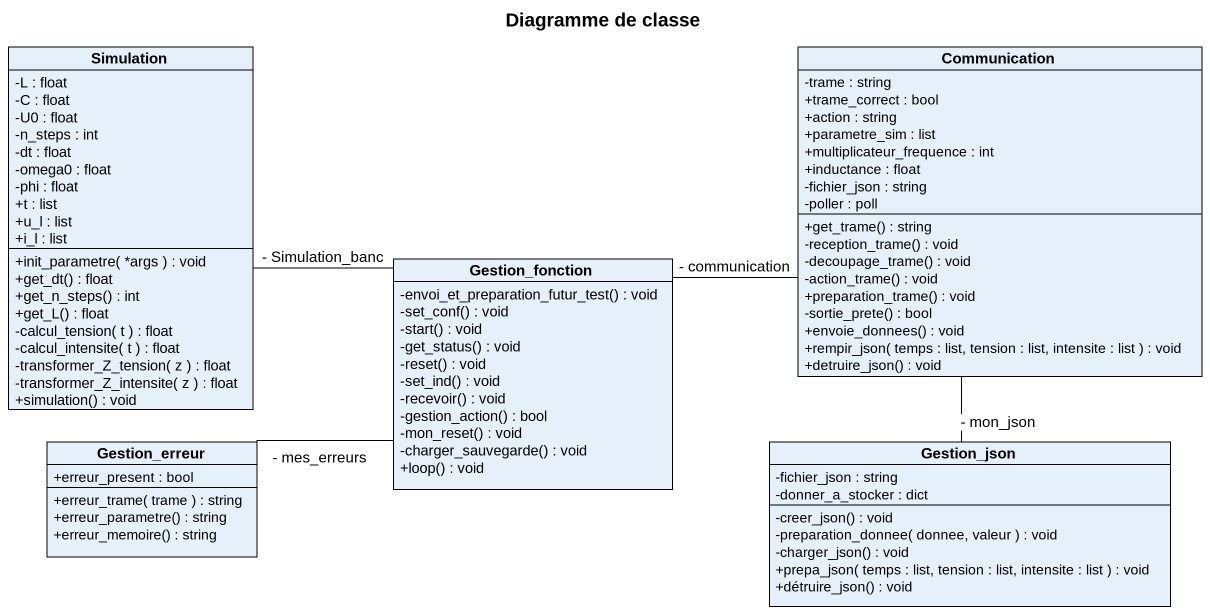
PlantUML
@startuml
title Diagramme de classe
hide circle
hide empty members
skinparam classAttributeIconSize 0
class Simulation {
  -L : float
  -C : float
  -U0 : float
  -n_steps : int
  -dt : float
  -omega0 : float
  -phi : float
  +t : list
  +u_l : list
  +i_l : list
  +init_parametre( *args ) : void
  +get_dt() : float
  +get_n_steps() : int
  +get_L() : float
  -calcul_tension( t ) : float
  -calcul_intensite( t ) : float
  -transformer_Z_tension( z ) : float
  -transformer_Z_intensite( z ) : float
  +simulation() : void
}
class Communication {
  -trame : string
  +trame_correct : bool
  +action : string
  +parametre_sim : list
  +multiplicateur_frequence : int
  +inductance : float
  -fichier_json : string
  -poller : poll
  +get_trame() : string
  -reception_trame() : void
  -decoupage_trame() : void
  -action_trame() : void
  +preparation_trame() : void
  -sortie_prete() : bool
  +envoie_donnees() : void
  +rempir_json( temps : list, tension : list, intensite : list ) : void
  +detruire_json() : void
}
class Gestion_fonction {
  -envoi_et_preparation_futur_test() : void
  -set_conf() : void
  -start() : void
  -get_status() : void
  -reset() : void
  -set_ind() : void
  -recevoir() : void
  -gestion_action() : bool
  -mon_reset() : void
  -charger_sauvegarde() : void
  +loop() : void
}
class Gestion_erreur {
  +erreur_present : bool
  +erreur_trame( trame ) : string
  +erreur_parametre() : string
  +erreur_memoire() : string
}
class Gestion_json {
  -fichier_json : string
  -donner_a_stocker : dict
  -creer_json() : void
  -preparation_donnee( donnee, valeur ) : void
  -charger_json() : void
  +prepa_json( temps : list, tension : list, intensite : list ) : void
  +détruire_json() : void
}
Communication -left- Gestion_fonction : - communication
Gestion_fonction -left- Simulation : - Simulation_banc
Gestion_erreur -right- Gestion_fonction : - mes_erreurs
Gestion_json -up- Communication : - mon_json
@enduml
